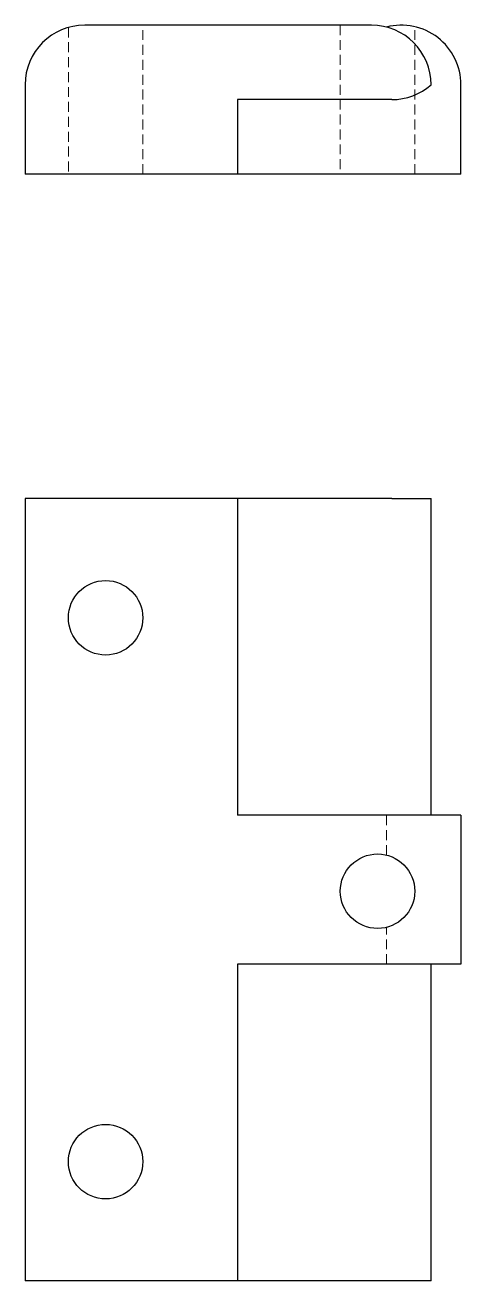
# Model space of a CAD drawing. Header units: millimetres. Extents: x 55 to 233, y 7 to 168.
# Drawn here: x 55.1 to 110.9, y 7 to 167.5 of the extents above.
import ezdxf

# ---------------------------------------------------------------- set-up
doc = ezdxf.new("R2010")
doc.units = ezdxf.units.MM
doc.linetypes.add('HIDDEN', pattern=[1.905, 1.27, -0.635])

msp = doc.modelspace()

# ---------------------------------------------------------------- linework, layer by layer
at = {"color": 7, "linetype": 'HIDDEN', "lineweight": 18}
for p, q in [((60.67, 167.23), (60.67, 148.48)), ((70.19, 148.48), (70.19, 167.52)), ((95.43, 167.52), (95.43, 148.48)), ((104.96, 148.48), (104.96, 167.33)), ((101.33, 61.44), (101.33, 66.52)), ((101.33, 47.48), (101.33, 52.19))]:
    msp.add_line(p, q, dxfattribs=at)
at = {"color": 7, "linetype": 'Continuous', "lineweight": 25}
for p, q in [((99.43, 167.52), (62.76, 167.52)), ((55.14, 159.9), (55.14, 148.48)), ((110.86, 148.48), (110.86, 159.9)), ((102.01, 158), (82.29, 158)), ((82.29, 158), (82.29, 148.48)), ((82.29, 148.48), (55.14, 148.48)), ((110.86, 148.48), (82.29, 148.48)), ((82.29, 107), (55.14, 107)), ((55.14, 107), (55.14, 7)), ((82.29, 107), (82.29, 66.52)), ((102.01, 107), (82.29, 107)), ((102.01, 107), (107.05, 107)), ((107.05, 66.52), (107.05, 107)), ((110.86, 66.52), (82.29, 66.52)), ((110.86, 66.52), (110.86, 47.48)), ((110.86, 47.48), (82.29, 47.48)), ((82.29, 47.48), (82.29, 7)), ((107.05, 7), (107.05, 47.48)), ((82.29, 7), (55.14, 7)), ((102.01, 7), (82.29, 7)), ((107.05, 7), (102.01, 7))]:
    msp.add_line(p, q, dxfattribs=at)
for centre in [(65.43, 91.76), (100.2, 56.81), (65.43, 22.24)]:
    msp.add_circle(centre, 4.76, dxfattribs=at)
for centre, start, end in [((62.76, 159.9), 90, 180), ((99.43, 159.9), 0, 90), ((103.24, 159.9), 0, 104.4775), ((102.01, 165.62), 270, 311.4096)]:
    msp.add_arc(centre, 7.62, start, end, dxfattribs=at)

doc.saveas('drawing.dxf')
